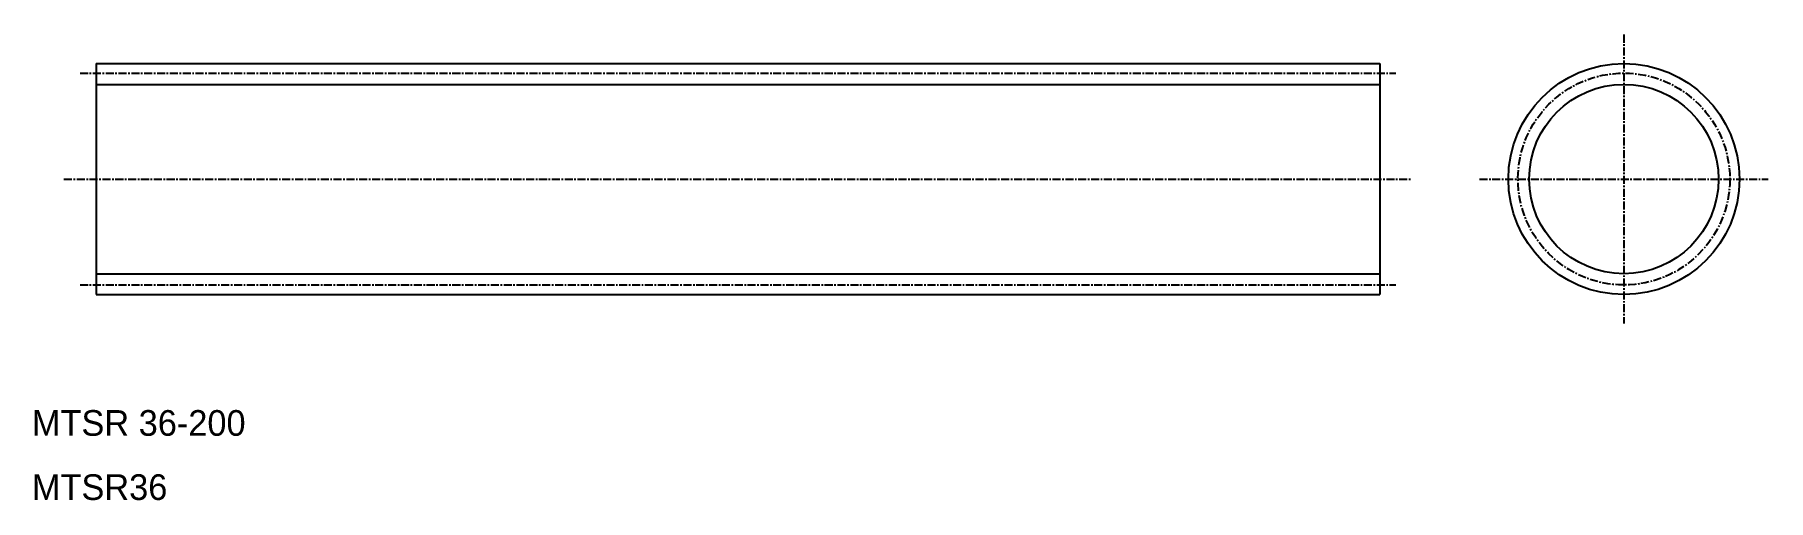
# Model space of a CAD drawing. Extents: x 10 to 280, y 10 to 82.
import ezdxf

# ---------------------------------------------------------------- set-up
doc = ezdxf.new("R2010")
doc.units = 0
doc.linetypes.add('CENTER', pattern=[2, 1.25, -0.25, 0.25, -0.25])
doc.layers.get('0').update_dxf_attribs({"linetype": 'CONTINUOUS'})
doc.layers.add('CENTER', color=1, linetype='CENTER')

msp = doc.modelspace()

# ---------------------------------------------------------------- linework, layer by layer
at = {"color": 7, "linetype": 'CONTINUOUS'}
for p, q in [((19.9999, 78), (219.9999, 78)), ((19.9999, 78), (19.9999, 42)), ((219.9999, 78), (219.9999, 42)), ((19.9999, 69), (19.9999, 69.0001)), ((19.9999, 42), (219.9999, 42))]:
    msp.add_line(p, q, dxfattribs=at)
at = {"color": 3, "linetype": 'CONTINUOUS'}
for p, q in [((19.9999, 74.75), (219.9999, 74.75)), ((19.9999, 45.25), (219.9999, 45.25))]:
    msp.add_line(p, q, dxfattribs=at)
at = {"color": 7, "linetype": 'CONTINUOUS'}
msp.add_circle((257.9999, 60), 18, dxfattribs=at)
at = {"color": 3, "linetype": 'CONTINUOUS'}
msp.add_circle((257.9999, 60), 14.75, dxfattribs=at)
at = {"layer": 'CENTER', "color": 1, "linetype": 'CENTER'}
for p, q in [((257.9999, 82.5), (257.9999, 37.5)), ((17.4999, 76.5), (222.4999, 76.5)), ((14.9999, 60), (224.9999, 60)), ((235.4999, 60), (280.4999, 60)), ((17.4999, 43.5), (222.4999, 43.5))]:
    msp.add_line(p, q, dxfattribs=at)
msp.add_circle((257.9999, 60), 16.5, dxfattribs=at)

# ---------------------------------------------------------------- texts
at = {"color": 7, "linetype": 'CONTINUOUS'}
for s, p in [('MTSR 36-200', (10, 20)), ('MTSR36', (10, 10))]:
    msp.add_text(s, height=4, dxfattribs=at).set_placement(p)

doc.saveas('drawing.dxf')
